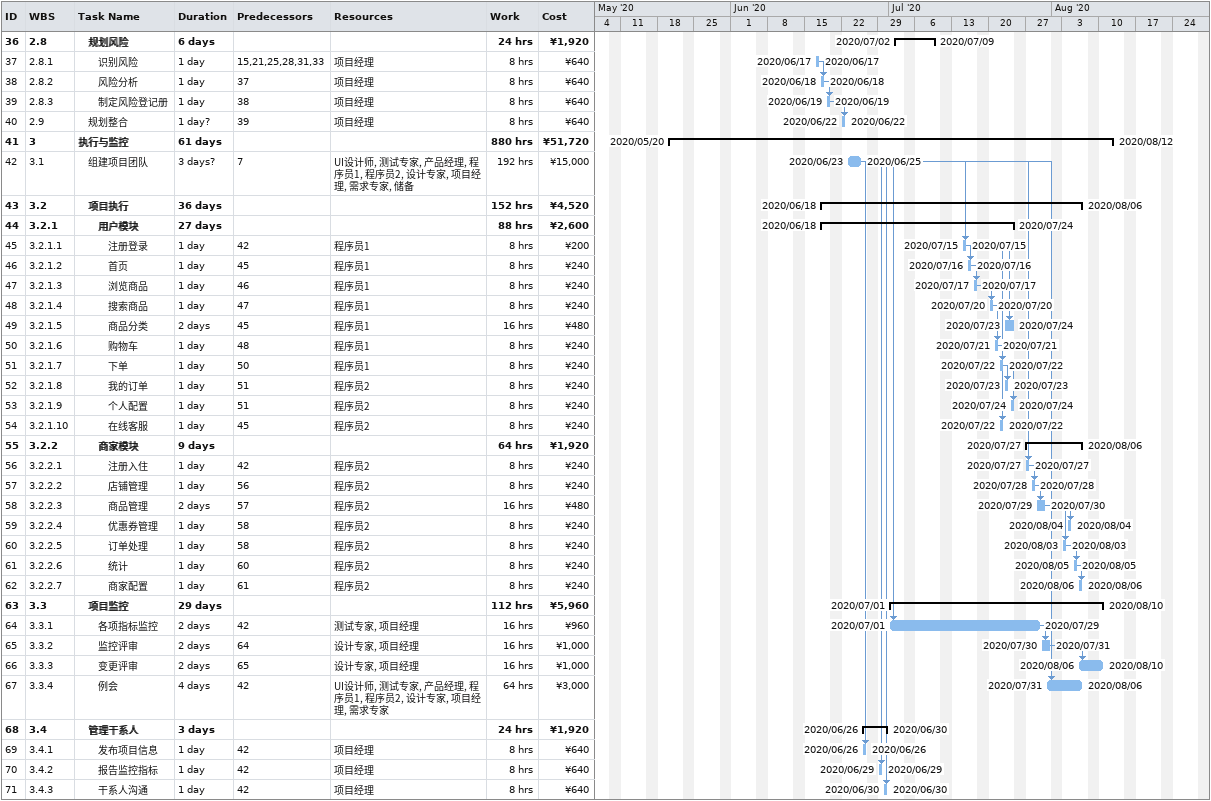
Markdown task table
| ID | WBS | Task | Duration | Start | Finish | Predecessors | Resources | Work (h) | Cost (¥) |
|---|---|---|---|---|---|---|---|---|---|
| 36 | 2.8 | **规划风险** | 6d | 2020-07-02 | 2020-07-09 |  |  | 24 | 1920 |
| 37 | 2.8.1 | 识别风险 | 1d | 2020-06-17 | 2020-06-17 | 15, 21, 25, 28, 31, 33 | 项目经理 | 8 | 640 |
| 38 | 2.8.2 | 风险分析 | 1d | 2020-06-18 | 2020-06-18 | 37 | 项目经理 | 8 | 640 |
| 39 | 2.8.3 | 制定风险登记册 | 1d | 2020-06-19 | 2020-06-19 | 38 | 项目经理 | 8 | 640 |
| 40 | 2.9 | 规划整合 | 1d? | 2020-06-22 | 2020-06-22 | 39 | 项目经理 | 8 | 640 |
| 41 | 3 | **执行与监控** | 61d | 2020-05-20 | 2020-08-12 |  |  | 880 | 51720 |
| 42 | 3.1 | 组建项目团队 | 3d? | 2020-06-23 | 2020-06-25 | 7 | UI设计师, 测试专家, 产品经理, 程序员1, 程序员2, 设计专家, 项目经理, 需求专家, 储备 | 192 | 15000 |
| 43 | 3.2 | **项目执行** | 36d | 2020-06-18 | 2020-08-06 |  |  | 152 | 4520 |
| 44 | 3.2.1 | **用户模块** | 27d | 2020-06-18 | 2020-07-24 |  |  | 88 | 2600 |
| 45 | 3.2.1.1 | 注册登录 | 1d | 2020-07-15 | 2020-07-15 | 42 | 程序员1 | 8 | 200 |
| 46 | 3.2.1.2 | 首页 | 1d | 2020-07-16 | 2020-07-16 | 45 | 程序员1 | 8 | 240 |
| 47 | 3.2.1.3 | 浏览商品 | 1d | 2020-07-17 | 2020-07-17 | 46 | 程序员1 | 8 | 240 |
| 48 | 3.2.1.4 | 搜索商品 | 1d | 2020-07-20 | 2020-07-20 | 47 | 程序员1 | 8 | 240 |
| 49 | 3.2.1.5 | 商品分类 | 2d | 2020-07-23 | 2020-07-24 | 45 | 程序员1 | 16 | 480 |
| 50 | 3.2.1.6 | 购物车 | 1d | 2020-07-21 | 2020-07-21 | 48 | 程序员1 | 8 | 240 |
| 51 | 3.2.1.7 | 下单 | 1d | 2020-07-22 | 2020-07-22 | 50 | 程序员1 | 8 | 240 |
| 52 | 3.2.1.8 | 我的订单 | 1d | 2020-07-23 | 2020-07-23 | 51 | 程序员2 | 8 | 240 |
| 53 | 3.2.1.9 | 个人配置 | 1d | 2020-07-24 | 2020-07-24 | 51 | 程序员2 | 8 | 240 |
| 54 | 3.2.1.10 | 在线客服 | 1d | 2020-07-22 | 2020-07-22 | 45 | 程序员2 | 8 | 240 |
| 55 | 3.2.2 | **商家模块** | 9d | 2020-07-27 | 2020-08-06 |  |  | 64 | 1920 |
| 56 | 3.2.2.1 | 注册入住 | 1d | 2020-07-27 | 2020-07-27 | 42 | 程序员2 | 8 | 240 |
| 57 | 3.2.2.2 | 店铺管理 | 1d | 2020-07-28 | 2020-07-28 | 56 | 程序员2 | 8 | 240 |
| 58 | 3.2.2.3 | 商品管理 | 2d | 2020-07-29 | 2020-07-30 | 57 | 程序员2 | 16 | 480 |
| 59 | 3.2.2.4 | 优惠券管理 | 1d | 2020-08-04 | 2020-08-04 | 58 | 程序员2 | 8 | 240 |
| 60 | 3.2.2.5 | 订单处理 | 1d | 2020-08-03 | 2020-08-03 | 58 | 程序员2 | 8 | 240 |
| 61 | 3.2.2.6 | 统计 | 1d | 2020-08-05 | 2020-08-05 | 60 | 程序员2 | 8 | 240 |
| 62 | 3.2.2.7 | 商家配置 | 1d | 2020-08-06 | 2020-08-06 | 61 | 程序员2 | 8 | 240 |
| 63 | 3.3 | **项目监控** | 29d | 2020-07-01 | 2020-08-10 |  |  | 112 | 5960 |
| 64 | 3.3.1 | 各项指标监控 | 2d | 2020-07-01 | 2020-07-29 | 42 | 测试专家, 项目经理 | 16 | 960 |
| 65 | 3.3.2 | 监控评审 | 2d | 2020-07-30 | 2020-07-31 | 64 | 设计专家, 项目经理 | 16 | 1000 |
| 66 | 3.3.3 | 变更评审 | 2d | 2020-08-06 | 2020-08-10 | 65 | 设计专家, 项目经理 | 16 | 1000 |
| 67 | 3.3.4 | 例会 | 4d | 2020-07-31 | 2020-08-06 | 42 | UI设计师, 测试专家, 产品经理, 程序员1, 程序员2, 设计专家, 项目经理, 需求专家 | 64 | 3000 |
| 68 | 3.4 | **管理干系人** | 3d | 2020-06-26 | 2020-06-30 |  |  | 24 | 1920 |
| 69 | 3.4.1 | 发布项目信息 | 1d | 2020-06-26 | 2020-06-26 | 42 | 项目经理 | 8 | 640 |
| 70 | 3.4.2 | 报告监控指标 | 1d | 2020-06-29 | 2020-06-29 | 42 | 项目经理 | 8 | 640 |
| 71 | 3.4.3 | 干系人沟通 | 1d | 2020-06-30 | 2020-06-30 | 42 | 项目经理 | 8 | 640 |
